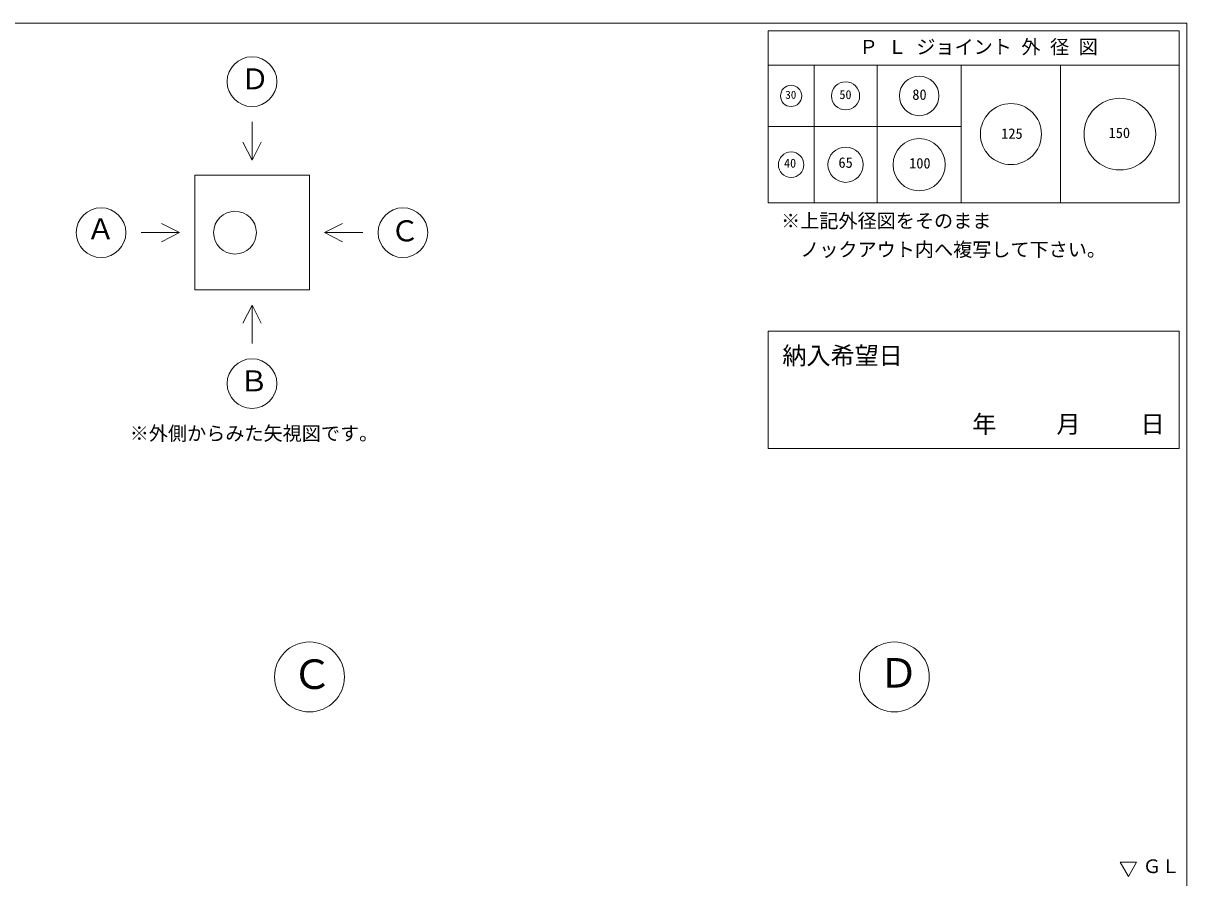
# Model space of a CAD drawing. Units: millimetres, scale not verified. Extents: x -6420 to 6420, y -3048 to 3049.
# Drawn here: x 2362 to 6420, y 68 to 3049 of the extents above; entities that cross this region are included whole.
import ezdxf
from ezdxf.enums import TextEntityAlignment as Align

# ---------------------------------------------------------------- set-up
doc = ezdxf.new("R2010")
doc.units = ezdxf.units.MM
doc.header["$LTSCALE"] = 20
for name, color, linetype, lineweight in [('0-2_waku', 7, 'Continuous', 18), ('0-3_gaikei', 7, 'Continuous', 18), ('0-5_sunpou', 7, 'Continuous', 5), ('0-D_文字１', 7, 'Continuous', 18)]:
    doc.layers.add(name, color=color, linetype=linetype, lineweight=lineweight)
doc.styles.add('ＭＳ ゴシック', font='')
doc.styles.get('ＭＳ ゴシック').set_extended_font_data('MS Gothic')

msp = doc.modelspace()

# ---------------------------------------------------------------- linework, layer by layer
at = {"layer": '0-2_waku'}
for p, q in [((-1740, 3048.75), (6420, 3048.75)), ((6420, 3048.75), (6420, -2651.25)), ((4960, 3022.09), (4960, 2422.09)), ((4960, 3022.09), (6393.33, 3022.09)), ((4960, 3022.09), (6393.33, 3022.09)), ((4960, 3022.09), (6393.33, 3022.09)), ((4960, 3022.09), (4960, 2422.09)), ((4960, 3022.09), (6393.33, 3022.09)), ((4960, 3022.09), (6393.33, 3022.09)), ((4960, 3022.09), (6393.33, 3022.09)), ((6393.33, 3022.09), (6393.33, 2422.09)), ((6393.33, 3022.09), (6393.33, 2422.09)), ((4960, 2902.09), (6393.33, 2902.09)), ((5120, 2902.09), (5120, 2422.09)), ((5340, 2902.09), (5340, 2422.09)), ((5633.33, 2902.09), (5633.33, 2422.09)), ((5980, 2902.09), (5980, 2422.09)), ((4960, 2688.75), (5633.33, 2688.75)), ((4960, 2422.09), (6393.33, 2422.09)), ((4960, 2422.09), (6393.33, 2422.09))]:
    msp.add_line(p, q, dxfattribs=at)
at = {"layer": '0-3_gaikei'}
for p, q in [((3159.48, 2705.05), (3159.48, 2571.71)), ((3159.48, 2571.71), (3127.31, 2633.55)), ((3159.48, 2571.71), (3191.65, 2633.55)), ((2959.48, 2518.38), (3359.48, 2518.38)), ((2959.48, 2518.38), (2959.48, 2118.38)), ((3359.48, 2518.38), (3359.48, 2118.38)), ((2772.81, 2318.38), (2906.15, 2318.38)), ((2906.15, 2318.38), (2844.31, 2350.55)), ((2906.15, 2318.38), (2844.31, 2286.21)), ((3412.81, 2318.38), (3474.65, 2350.55)), ((2959.48, 2118.38), (3359.48, 2118.38)), ((3159.48, 2065.05), (3127.31, 2003.21)), ((3159.48, 2065.05), (3191.65, 2003.21)), ((3159.48, 1931.71), (3159.48, 2065.05))]:
    msp.add_line(p, q, dxfattribs=at)
msp.add_lwpolyline([(3546.15, 2318.38), (3412.81, 2318.38), (3474.65, 2286.21)], dxfattribs=at)
for centre, radius in [((3159.48, 2845.05), 86.67), ((2632.81, 2318.38), 86.67), ((3686.15, 2318.38), 86.67), ((3100.16, 2318.38), 74.67), ((3159.48, 1791.71), 86.67), ((3360, 768.75), 121.88), ((5400, 768.75), 121.88)]:
    msp.add_circle(centre, radius, dxfattribs=at)
at = {"layer": '0-5_sunpou', "lineweight": 18}
msp.add_lwpolyline([(4960, 1975.03), (4960, 1566.09), (6393.33, 1566.09), (6393.33, 1975.03)], close=True, dxfattribs=at)
for centre, radius in [((5230, 2795.42), 49), ((5486.67, 2795.42), 69), ((5040, 2795.42), 37), ((5806.67, 2662.09), 106.5), ((6186.67, 2662.09), 125), ((5486.67, 2555.42), 91), ((5040, 2555.42), 44.5), ((5230, 2555.42), 61.5)]:
    msp.add_circle(centre, radius, dxfattribs=at)
at = {"layer": '0-D_文字１'}
for p, q in [((6188.3, 123.14), (6245.17, 123.14)), ((6216.74, 72.55), (6188.3, 123.14)), ((6216.74, 72.55), (6245.17, 123.14))]:
    msp.add_line(p, q, dxfattribs=at)

# ---------------------------------------------------------------- texts
at = {"layer": '0-5_sunpou', "style": 'ＭＳ ゴシック'}
for s, height, p in [('30', 28.04, (5019.95, 2776.88)), ('50', 31.16, (5208.41, 2775.08)), ('80', 36.66, (5462.85, 2770.74)), ('125', 36.66, (5772.95, 2634.67)), ('150', 36.66, (6147.48, 2637.32)), ('40', 31.16, (5015.28, 2535.83)), ('65', 36.66, (5205.22, 2533.7)), ('100', 36.66, (5451.72, 2531.24)), ('納入希望日', 61.58, (5009.36, 1840.26))]:
    msp.add_text(s, height=height, dxfattribs=at).set_placement(p, align=Align.BOTTOM_LEFT)
at = {"layer": '0-D_文字１', "style": 'ＭＳ ゴシック'}
for s, height, p in [('Ｐ Ｌ ジョイント 外 径 図', 48.88, (5276.83, 2927.18)), ('Ｄ', 73.31, (3119.67, 2796.05)), ('Ａ', 73.31, (2581.42, 2272.69)), ('Ｃ', 73.31, (3642.69, 2266.08)), ('※上記外径図をそのまま', 48.88, (5005.06, 2320.49)), ('\u3000ノックアウト内へ複写して下さい。', 48.88, (5005.06, 2220.49)), ('Ｂ', 73.31, (3116.02, 1742.72)), ('\u3000\u3000\u3000年     月     日', 61.58, (5420.1, 1601.4)), ('※外側からみた矢視図です。', 48.88, (2733.09, 1579.22)), ('Ｃ', 103.1, (3298.42, 695.8)), ('Ｄ', 103.1, (5344.21, 700.45)), ('ＧＬ', 47.65, (6266.44, 70.32))]:
    msp.add_text(s, height=height, dxfattribs=at).set_placement(p, align=Align.BOTTOM_LEFT)

doc.saveas('drawing.dxf')
